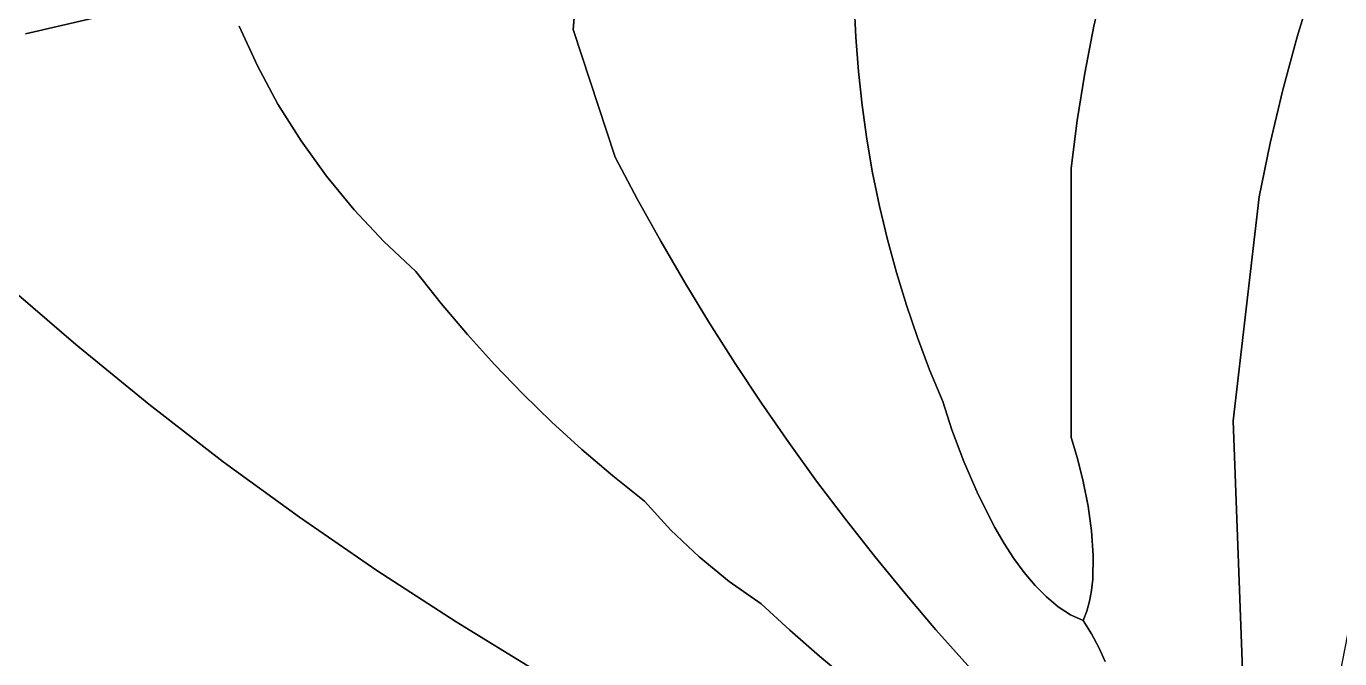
# Model space of a CAD drawing. Header units: inches. Extents: x 37.2 to 70.6, y 17.4 to 61.6.
# Drawn here: x 57.533 to 60.957, y 20.605 to 22.254 of the extents above; entities that cross this region are included whole.
import ezdxf

# ---------------------------------------------------------------- set-up
doc = ezdxf.new("R2010")
doc.units = ezdxf.units.IN
doc.layers.add('SURFACES_FOR_SKETCHUP', color=7, linetype='Continuous')

msp = doc.modelspace()

# ---------------------------------------------------------------- linework, layer by layer
at = {"layer": 'SURFACES_FOR_SKETCHUP'}
for points, invisible_edges in [([(57.5313, 22.2339), (57.7904, 22.2939), (57.3856, 23.5527)], 10), ([(58.2495, 21.9546), (58.4825, 22.5178), (58.1895, 22.0507)], 3), ([(58.2642, 22.4419), (58.1895, 22.0507), (58.4825, 22.5178)], 3), ([(58.9588, 22.2451), (58.4825, 22.5178), (58.2495, 21.9546)], 11), ([(58.9588, 22.2451), (58.9628, 22.2964), (58.4825, 22.5178)], 10), ([(60.932, 22.4985), (60.8868, 22.3629), (61.5046, 22.0879)], 10), ([(61.5046, 22.0879), (61.6153, 22.2641), (60.932, 22.4985)], 10), ([(58.0885, 22.2538), (58.1357, 22.1505), (58.2642, 22.4419)], 10), ([(58.1895, 22.0507), (58.2642, 22.4419), (58.1357, 22.1505)], 3), ([(60.3429, 22.3752), (59.6903, 22.4032), (60.3158, 22.2535)], 3), ([(59.6914, 22.3139), (60.3158, 22.2535), (59.6903, 22.4032)], 3), ([(60.3429, 22.3752), (60.3158, 22.2535), (60.8456, 22.2261)], 10), ([(60.8456, 22.2261), (60.8868, 22.3629), (60.3429, 22.3752)], 10), ([(60.8868, 22.3629), (60.8456, 22.2261), (61.5046, 22.0879)], 10), ([(57.5313, 22.2339), (57.4762, 21.5846), (57.7904, 22.2939)], 3), ([(58.1895, 22.0507), (57.7904, 22.2939), (57.4762, 21.5846)], 11), ([(58.0885, 22.2538), (57.7904, 22.2939), (58.1357, 22.1505)], 3), ([(58.1357, 22.1505), (57.7904, 22.2939), (58.1895, 22.0507)], 3), ([(58.9628, 22.2964), (58.9588, 22.2451), (59.6954, 22.2249)], 10), ([(59.6954, 22.2249), (59.6914, 22.3139), (58.9628, 22.2964)], 10), ([(59.6954, 22.2249), (60.3158, 22.2535), (59.6914, 22.3139)], 3), ([(60.3158, 22.2535), (59.6954, 22.2249), (60.2923, 22.131)], 3), ([(60.3158, 22.2535), (60.2923, 22.131), (60.8084, 22.0881)], 10), ([(60.8084, 22.0881), (60.8456, 22.2261), (60.3158, 22.2535)], 10), ([(58.2495, 21.9546), (58.3156, 21.8626), (58.9588, 22.2451)], 10), ([(58.3156, 21.8626), (58.3877, 21.7751), (58.9588, 22.2451)], 10), ([(58.4654, 21.6922), (58.9588, 22.2451), (58.3877, 21.7751)], 3), ([(58.9588, 22.2451), (58.4654, 21.6922), (59.0681, 21.9126)], 3), ([(59.0681, 21.9126), (59.6954, 22.2249), (58.9588, 22.2451)], 3), ([(59.7021, 22.1361), (59.6954, 22.2249), (59.0681, 21.9126)], 10), ([(59.7021, 22.1361), (60.2923, 22.131), (59.6954, 22.2249)], 3), ([(60.8456, 22.2261), (60.8084, 22.0881), (61.4001, 21.9075)], 10), ([(61.4001, 21.9075), (61.5046, 22.0879), (60.8456, 22.2261)], 10), ([(59.7021, 22.1361), (59.0681, 21.9126), (59.7117, 22.0476)], 3), ([(59.7021, 22.1361), (59.7117, 22.0476), (60.2923, 22.131)], 10), ([(60.2726, 22.0078), (60.2923, 22.131), (59.7117, 22.0476)], 10), ([(60.2923, 22.131), (60.2726, 22.0078), (60.7753, 21.949)], 10), ([(60.7753, 21.949), (60.8084, 22.0881), (60.2923, 22.131)], 10), ([(60.8084, 22.0881), (60.7753, 21.949), (61.3019, 21.7231)], 10), ([(61.3019, 21.7231), (61.4001, 21.9075), (60.8084, 22.0881)], 10), ([(57.6623, 21.424), (58.1895, 22.0507), (57.4762, 21.5846)], 3), ([(58.2495, 21.9546), (58.1895, 22.0507), (57.6623, 21.424)], 10), ([(59.1264, 21.8024), (59.7117, 22.0476), (59.0681, 21.9126)], 3), ([(59.7117, 22.0476), (59.1264, 21.8024), (59.724, 21.9594)], 3), ([(59.7117, 22.0476), (59.724, 21.9594), (60.2726, 22.0078)], 10), ([(60.2566, 21.884), (60.2726, 22.0078), (59.724, 21.9594)], 10), ([(60.2726, 22.0078), (60.2566, 21.884), (60.7463, 21.8089)], 10), ([(60.7753, 21.949), (60.2726, 22.0078), (60.7463, 21.8089)], 3), ([(58.3156, 21.8626), (58.2495, 21.9546), (57.6623, 21.424)], 10), ([(59.1869, 21.6935), (59.724, 21.9594), (59.1264, 21.8024)], 3), ([(59.724, 21.9594), (59.1869, 21.6935), (59.7392, 21.8717)], 3), ([(59.724, 21.9594), (59.7392, 21.8717), (60.2566, 21.884)], 10), ([(60.7753, 21.949), (60.7463, 21.8089), (61.3019, 21.7231)], 10), ([(58.5486, 21.6143), (59.0681, 21.9126), (58.4654, 21.6922)], 3), ([(58.6145, 21.5313), (59.0681, 21.9126), (58.5486, 21.6143)], 3), ([(59.0681, 21.9126), (58.6145, 21.5313), (59.1264, 21.8024)], 3), ([(59.7392, 21.8717), (59.7571, 21.7845), (60.2566, 21.884)], 10), ([(59.7571, 21.7845), (59.7777, 21.6978), (60.2566, 21.884)], 10), ([(59.7777, 21.6978), (59.8011, 21.6118), (60.2566, 21.884)], 10), ([(59.8011, 21.6118), (59.8272, 21.5265), (60.2566, 21.884)], 10), ([(59.8561, 21.4419), (60.2566, 21.884), (59.8272, 21.5265)], 3), ([(60.2566, 21.884), (59.8561, 21.4419), (60.2566, 21.1817)], 3), ([(60.2566, 21.884), (60.2566, 21.1817), (60.6784, 21.2254)], 10), ([(60.7463, 21.8089), (60.2566, 21.884), (60.6784, 21.2254)], 3), ([(57.8526, 21.2686), (58.3156, 21.8626), (57.6623, 21.424)], 3), ([(58.3156, 21.8626), (57.8526, 21.2686), (58.3877, 21.7751)], 3), ([(59.2494, 21.5859), (59.7392, 21.8717), (59.1869, 21.6935)], 3), ([(59.7392, 21.8717), (59.2494, 21.5859), (59.7571, 21.7845)], 3), ([(60.7463, 21.8089), (60.6784, 21.2254), (61.1773, 21.4004)], 10), ([(61.1773, 21.4004), (61.237, 21.5627), (60.7463, 21.8089)], 10), ([(61.237, 21.5627), (61.3019, 21.7231), (60.7463, 21.8089)], 10), ([(58.3877, 21.7751), (57.8526, 21.2686), (58.4654, 21.6922)], 3), ([(58.683, 21.4505), (59.1264, 21.8024), (58.6145, 21.5313)], 3), ([(59.1264, 21.8024), (58.683, 21.4505), (59.1869, 21.6935)], 3), ([(59.7571, 21.7845), (59.2494, 21.5859), (59.7777, 21.6978)], 3), ([(58.0469, 21.1185), (58.4654, 21.6922), (57.8526, 21.2686)], 3), ([(58.4654, 21.6922), (58.0469, 21.1185), (58.5486, 21.6143)], 3), ([(58.754, 21.372), (59.1869, 21.6935), (58.683, 21.4505)], 3), ([(58.8274, 21.2958), (59.1869, 21.6935), (58.754, 21.372)], 3), ([(59.1869, 21.6935), (58.8274, 21.2958), (59.2494, 21.5859)], 3), ([(59.3141, 21.4795), (59.7777, 21.6978), (59.2494, 21.5859)], 3), ([(59.7777, 21.6978), (59.3141, 21.4795), (59.8011, 21.6118)], 3), ([(58.5486, 21.6143), (58.0469, 21.1185), (58.6145, 21.5313)], 3), ([(59.3809, 21.3746), (59.8011, 21.6118), (59.3141, 21.4795)], 3), ([(59.8011, 21.6118), (59.3809, 21.3746), (59.8272, 21.5265)], 3), ([(57.6623, 21.424), (57.4762, 21.5846), (57.0249, 20.7239)], 10), ([(58.8274, 21.2958), (58.9032, 21.2219), (59.2494, 21.5859)], 10), ([(59.3141, 21.4795), (59.2494, 21.5859), (58.9032, 21.2219)], 10), ([(58.2453, 20.9738), (58.6145, 21.5313), (58.0469, 21.1185)], 3), ([(58.6145, 21.5313), (58.2453, 20.9738), (58.683, 21.4505)], 3), ([(59.4497, 21.271), (59.8272, 21.5265), (59.3809, 21.3746)], 3), ([(59.8272, 21.5265), (59.4497, 21.271), (59.8561, 21.4419)], 3), ([(58.9032, 21.2219), (58.9814, 21.1506), (59.3141, 21.4795)], 10), ([(59.3809, 21.3746), (59.3141, 21.4795), (58.9814, 21.1506)], 10), ([(58.683, 21.4505), (58.2453, 20.9738), (58.754, 21.372)], 3), ([(59.5205, 21.1688), (59.8561, 21.4419), (59.4497, 21.271)], 3), ([(59.8876, 21.3582), (59.8561, 21.4419), (59.5205, 21.1688)], 10), ([(59.8876, 21.3582), (60.2566, 21.1817), (59.8561, 21.4419)], 3), ([(57.0249, 20.7239), (57.2633, 20.6229), (57.6623, 21.424)], 10), ([(57.8526, 21.2686), (57.6623, 21.424), (57.2633, 20.6229)], 10), ([(61.1228, 21.2364), (61.1773, 21.4004), (60.6784, 21.2254)], 10), ([(58.4475, 20.8345), (58.754, 21.372), (58.2453, 20.9738)], 3), ([(58.754, 21.372), (58.4475, 20.8345), (58.8274, 21.2958)], 3), ([(59.0618, 21.0817), (59.3809, 21.3746), (58.9814, 21.1506)], 3), ([(59.1445, 21.0154), (59.3809, 21.3746), (59.0618, 21.0817)], 3), ([(59.3809, 21.3746), (59.1445, 21.0154), (59.4497, 21.271)], 3), ([(59.8876, 21.3582), (59.5205, 21.1688), (59.9219, 21.2754)], 3), ([(59.9219, 21.2754), (60.2566, 21.1817), (59.8876, 21.3582)], 3), ([(58.8274, 21.2958), (58.4475, 20.8345), (58.9032, 21.2219)], 3), ([(57.2633, 20.6229), (57.5044, 20.5278), (57.8526, 21.2686)], 10), ([(58.0469, 21.1185), (57.8526, 21.2686), (57.5044, 20.5278)], 10), ([(59.1445, 21.0154), (59.2131, 20.9403), (59.4497, 21.271)], 10), ([(59.4497, 21.271), (59.2131, 20.9403), (59.5205, 21.1688)], 3), ([(59.5933, 21.068), (59.9219, 21.2754), (59.5205, 21.1688)], 3), ([(59.9458, 21.2017), (59.9219, 21.2754), (59.5933, 21.068)], 10), ([(59.9458, 21.2017), (60.2566, 21.1817), (59.9219, 21.2754)], 3), ([(60.2729, 21.1268), (60.6784, 21.2254), (60.2566, 21.1817)], 3), ([(60.2879, 21.0665), (60.6784, 21.2254), (60.2729, 21.1268)], 3), ([(60.3005, 21.0029), (60.6784, 21.2254), (60.2879, 21.0665)], 3), ([(60.3096, 20.9379), (60.6784, 21.2254), (60.3005, 21.0029)], 3), ([(60.314, 20.8736), (60.6784, 21.2254), (60.3096, 20.9379)], 3), ([(60.6784, 21.2254), (60.314, 20.8736), (60.669, 20.4528)], 11), ([(60.669, 20.4528), (60.7082, 20.4508), (60.6784, 21.2254)], 8), ([(61.0736, 21.0708), (61.1228, 21.2364), (60.6784, 21.2254)], 10), ([(60.6784, 21.2254), (60.7082, 20.4508), (60.991, 20.7353)], 10), ([(60.991, 20.7353), (61.0296, 20.9037), (60.6784, 21.2254)], 10), ([(61.0296, 20.9037), (61.0736, 21.0708), (60.6784, 21.2254)], 10), ([(58.6535, 20.7007), (58.9032, 21.2219), (58.4475, 20.8345)], 3), ([(58.9032, 21.2219), (58.6535, 20.7007), (58.9814, 21.1506)], 3), ([(59.5933, 21.068), (59.6682, 20.9687), (59.9458, 21.2017)], 10), ([(59.9767, 21.1192), (59.9458, 21.2017), (59.6682, 20.9687)], 10), ([(59.9767, 21.1192), (60.2566, 21.1817), (59.9458, 21.2017)], 3), ([(59.2868, 20.8706), (59.5205, 21.1688), (59.2131, 20.9403)], 3), ([(59.5205, 21.1688), (59.2868, 20.8706), (59.5933, 21.068)], 3), ([(59.9767, 21.1192), (60.0141, 21.0326), (60.2566, 21.1817)], 10), ([(60.2566, 21.1817), (60.0141, 21.0326), (60.2729, 21.1268)], 3), ([(58.9814, 21.1506), (58.6535, 20.7007), (59.0618, 21.0817)], 3), ([(60.2729, 21.1268), (60.0141, 21.0326), (60.2879, 21.0665)], 3), ([(57.5044, 20.5278), (57.7479, 20.4388), (58.0469, 21.1185)], 10), ([(58.2453, 20.9738), (58.0469, 21.1185), (57.7479, 20.4388)], 10), ([(59.6682, 20.9687), (59.7449, 20.871), (59.9767, 21.1192)], 10), ([(60.0141, 21.0326), (59.9767, 21.1192), (59.7449, 20.871)], 10), ([(58.8631, 20.5726), (59.0618, 21.0817), (58.6535, 20.7007)], 3), ([(59.0618, 21.0817), (58.8631, 20.5726), (59.1445, 21.0154)], 3), ([(59.3654, 20.8064), (59.5933, 21.068), (59.2868, 20.8706)], 3), ([(59.5933, 21.068), (59.3654, 20.8064), (59.6682, 20.9687)], 3), ([(60.0578, 20.9468), (60.2879, 21.0665), (60.0141, 21.0326)], 3), ([(60.2879, 21.0665), (60.0578, 20.9468), (60.3005, 21.0029)], 3), ([(60.0578, 20.9468), (60.0141, 21.0326), (59.7449, 20.871)], 10), ([(59.1445, 21.0154), (58.8631, 20.5726), (59.2131, 20.9403)], 3), ([(60.0819, 20.9055), (60.3005, 21.0029), (60.0578, 20.9468)], 3), ([(60.3005, 21.0029), (60.0819, 20.9055), (60.3096, 20.9379)], 3), ([(57.7479, 20.4388), (57.9939, 20.3559), (58.2453, 20.9738)], 10), ([(58.4475, 20.8345), (58.2453, 20.9738), (57.9939, 20.3559)], 10), ([(59.4487, 20.7481), (59.6682, 20.9687), (59.3654, 20.8064)], 3), ([(59.4487, 20.7481), (59.7449, 20.871), (59.6682, 20.9687)], 9), ([(59.2131, 20.9403), (58.8631, 20.5726), (59.2868, 20.8706)], 3), ([(59.7449, 20.871), (59.8237, 20.7747), (60.0578, 20.9468)], 10), ([(60.0819, 20.9055), (60.0578, 20.9468), (59.8237, 20.7747)], 10), ([(60.1074, 20.8663), (60.3096, 20.9379), (60.0819, 20.9055)], 3), ([(60.1343, 20.8295), (60.3096, 20.9379), (60.1074, 20.8663)], 3), ([(60.3096, 20.9379), (60.1343, 20.8295), (60.314, 20.8736)], 3), ([(59.8237, 20.7747), (59.9043, 20.68), (60.0819, 20.9055)], 10), ([(60.1074, 20.8663), (60.0819, 20.9055), (59.9043, 20.68)], 10), ([(59.0762, 20.4501), (59.2868, 20.8706), (58.8631, 20.5726)], 3), ([(59.2868, 20.8706), (59.0762, 20.4501), (59.3654, 20.8064)], 3), ([(59.4487, 20.7481), (59.5238, 20.679), (59.7449, 20.871)], 10), ([(59.5238, 20.679), (59.6005, 20.6118), (59.7449, 20.871)], 10), ([(59.8237, 20.7747), (59.7449, 20.871), (59.6005, 20.6118)], 10), ([(60.1343, 20.8295), (60.1074, 20.8663), (59.9043, 20.68)], 10), ([(60.1626, 20.7959), (60.314, 20.8736), (60.1343, 20.8295)], 3), ([(60.314, 20.8736), (60.1626, 20.7959), (60.3127, 20.812)], 3), ([(60.3127, 20.812), (60.669, 20.4528), (60.314, 20.8736)], 3), ([(57.9939, 20.3559), (58.2421, 20.2791), (58.4475, 20.8345)], 10), ([(58.2421, 20.2791), (58.3606, 20.2395), (58.4475, 20.8345)], 10), ([(58.6535, 20.7007), (58.4475, 20.8345), (58.3606, 20.2395)], 10), ([(60.1626, 20.7959), (60.1343, 20.8295), (59.9043, 20.68)], 10), ([(59.3654, 20.8064), (59.0762, 20.4501), (59.4487, 20.7481)], 3), ([(59.9043, 20.68), (59.9869, 20.5869), (60.1626, 20.7959)], 10), ([(60.1921, 20.766), (60.1626, 20.7959), (59.9869, 20.5869)], 10), ([(60.1626, 20.7959), (60.1921, 20.766), (60.3127, 20.812)], 10), ([(60.3095, 20.7827), (60.3127, 20.812), (60.1921, 20.766)], 10), ([(60.1921, 20.766), (60.223, 20.7404), (60.3095, 20.7827)], 10), ([(60.3045, 20.7549), (60.3095, 20.7827), (60.223, 20.7404)], 10), ([(60.3045, 20.7549), (60.3283, 20.6343), (60.3095, 20.7827)], 3), ([(60.3095, 20.7827), (60.6299, 20.4526), (60.3127, 20.812)], 3), ([(60.3095, 20.7827), (60.3283, 20.6343), (60.6299, 20.4526)], 11), ([(60.669, 20.4528), (60.3127, 20.812), (60.6299, 20.4526)], 3), ([(59.4487, 20.7481), (59.0762, 20.4501), (59.5238, 20.679)], 3), ([(59.6789, 20.5466), (59.8237, 20.7747), (59.6005, 20.6118)], 3), ([(59.8237, 20.7747), (59.6789, 20.5466), (59.9043, 20.68)], 3), ([(60.223, 20.7404), (60.1921, 20.766), (59.9869, 20.5869)], 10), ([(60.223, 20.7404), (60.255, 20.7197), (60.3045, 20.7549)], 10), ([(60.2974, 20.7288), (60.3045, 20.7549), (60.255, 20.7197)], 10), ([(60.2974, 20.7288), (60.3092, 20.6699), (60.3045, 20.7549)], 3), ([(60.3283, 20.6343), (60.3045, 20.7549), (60.3092, 20.6699)], 3), ([(59.9869, 20.5869), (60.0713, 20.4954), (60.223, 20.7404)], 10), ([(60.255, 20.7197), (60.223, 20.7404), (60.0713, 20.4954)], 10), ([(60.255, 20.7197), (60.0713, 20.4954), (60.3092, 20.6699)], 11), ([(60.2882, 20.7045), (60.2974, 20.7288), (60.255, 20.7197)], 2), ([(60.3092, 20.6699), (60.2882, 20.7045), (60.255, 20.7197)], 8), ([(60.2974, 20.7288), (60.2882, 20.7045), (60.3092, 20.6699)], 8), ([(60.991, 20.7353), (60.7082, 20.4508), (60.9577, 20.5656)], 3), ([(58.3606, 20.2395), (58.4799, 20.2031), (58.6535, 20.7007)], 10), ([(58.4799, 20.2031), (58.6002, 20.1699), (58.6535, 20.7007)], 10), ([(58.8631, 20.5726), (58.6535, 20.7007), (58.6002, 20.1699)], 10), ([(59.4993, 20.2221), (59.5238, 20.679), (59.0762, 20.4501)], 3), ([(59.5238, 20.679), (59.4993, 20.2221), (59.6005, 20.6118)], 3), ([(59.7588, 20.4832), (59.9043, 20.68), (59.6789, 20.5466)], 3), ([(59.9043, 20.68), (59.7588, 20.4832), (59.9869, 20.5869)], 3), ([(60.3283, 20.6343), (60.3092, 20.6699), (60.0713, 20.4954)], 10), ([(59.6005, 20.6118), (59.4993, 20.2221), (59.6789, 20.5466)], 3), ([(60.3455, 20.5978), (60.3283, 20.6343), (60.0713, 20.4954)], 10), ([(60.3283, 20.6343), (60.3455, 20.5978), (60.6299, 20.4526)], 10)]:
    msp.add_3dface(points, dxfattribs=dict(at, invisible_edges=invisible_edges))

doc.saveas('drawing.dxf')
